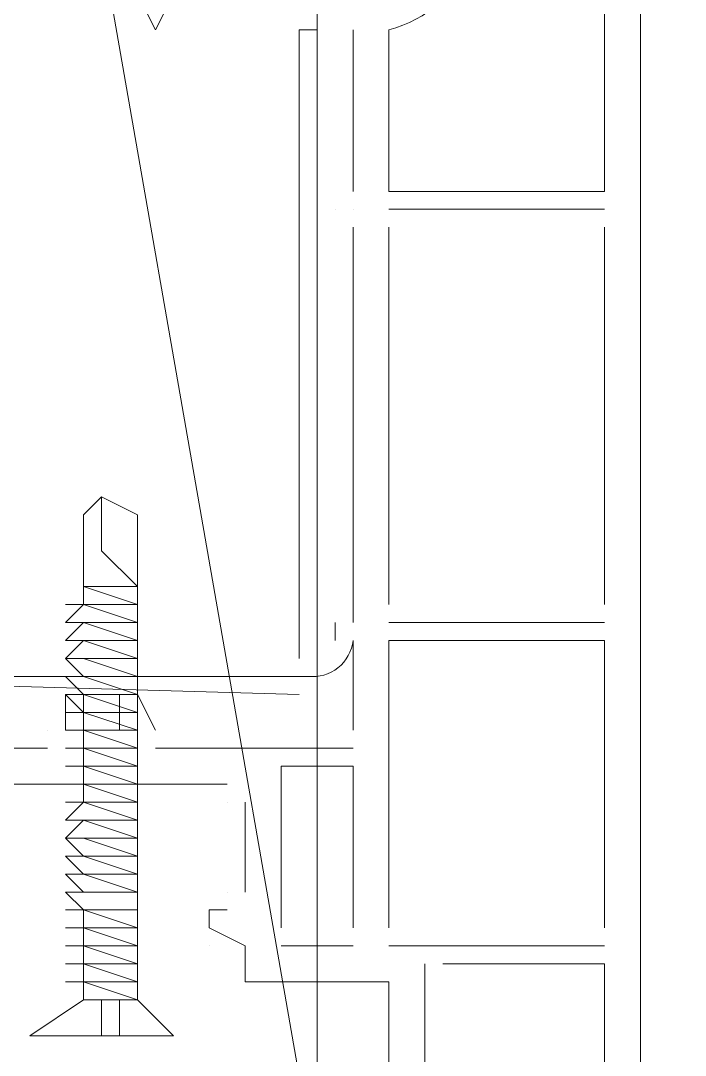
# Model space of a CAD drawing. Header units: millimetres. Extents: x 906 to 41302, y 848 to 28850.
# Drawn here: x 18396.5 to 18435.6, y 17778.9 to 17839.8 of the extents above; entities that cross this region are included whole.
import ezdxf

# ---------------------------------------------------------------- set-up
doc = ezdxf.new("R2010")
doc.units = ezdxf.units.MM
doc.layers.add('PDF_X-단위세대$및$주동평면도$A-DOOR', color=7, linetype='Continuous')

msp = doc.modelspace()

# ---------------------------------------------------------------- linework, layer by layer
at = {"layer": 'PDF_X-단위세대$및$주동평면도$A-DOOR', "lineweight": 5}
for points in [[(18419.245, 18489.095), (18418.187, 18488.037), (18419.245, 18485.92), (18428.77, 18488.037), (18433.003, 18494.387), (18433.003, 18582.228), (18428.77, 18586.462), (18419.245, 18589.637, -0.400381), (19245.559, 17764.917)], [(18424.035, 17848.521, -0.217517), (18422.927, 17843.685, -0.260906), (18418.187, 17839.278), (18418.187, 17829.753), (18430.887, 17829.753), (18430.887, 17847.745), (18422.42, 17847.745)], [(18411.837, 17841.395), (18405.487, 17841.395), (18404.428, 17839.278), (18403.37, 17841.395), (18388.553, 17841.395), (18387.495, 17839.278), (18386.437, 17841.395), (18375.853, 17841.924, -0.326664), (18372.678, 17838.22), (18372.678, 17818.111), (18373.737, 17818.111), (18373.737, 17817.053), (18372.678, 17817.053), (18372.678, 17796.945), (18377.97, 17796.945), (18379.028, 17800.12), (18380.087, 17796.945), (18398.078, 17796.945)], [(18412.895, 17800.12), (18375.853, 17801.178), (18413.424, 17801.178, 0.414215), (18416.07, 17803.295), (18416.07, 17798.003)]]:
    msp.add_lwpolyline(points, format="xyb", dxfattribs=at)
for points in [[(18274.253, 17781.07), (18274.253, 18571.645), (18413.953, 17771.545), (18413.953, 18581.17)], [(18401.253, 17811.761), (18403.37, 17810.703), (18403.37, 17806.47), (18400.195, 17806.47), (18400.195, 17810.703)], [(18403.37, 17804.353), (18400.195, 17804.353), (18399.137, 17804.353), (18400.195, 17805.411), (18399.137, 17805.411), (18400.195, 17805.411), (18400.195, 17806.47), (18403.37, 17805.411)], [(18400.195, 17806.47), (18403.37, 17805.411), (18400.195, 17805.411)], [(18400.195, 17805.411), (18403.37, 17805.411), (18403.37, 17804.353), (18400.195, 17805.411), (18399.137, 17805.411)], [(18400.195, 17805.411), (18403.37, 17805.411), (18403.37, 17804.353), (18400.195, 17805.411), (18399.137, 17805.411)], [(18403.37, 17804.353), (18400.195, 17805.411), (18399.137, 17804.353), (18400.195, 17804.353)], [(18403.37, 17804.353), (18400.195, 17805.411), (18399.137, 17804.353), (18400.195, 17804.353)], [(18403.37, 17804.353), (18403.37, 17803.295), (18403.37, 17802.236), (18403.37, 17801.178), (18403.37, 17800.12), (18403.37, 17799.061), (18403.37, 17798.003), (18403.37, 17796.945), (18403.37, 17795.886), (18403.37, 17794.828), (18403.37, 17793.77), (18403.37, 17792.711), (18403.37, 17791.653), (18403.37, 17790.595), (18403.37, 17789.536), (18403.37, 17788.478), (18403.37, 17787.42), (18403.37, 17786.361), (18400.195, 17786.361), (18400.195, 17787.42), (18399.137, 17787.42), (18400.195, 17787.42), (18399.137, 17788.478), (18400.195, 17788.478), (18399.137, 17789.536), (18400.195, 17789.536), (18399.137, 17790.595), (18400.195, 17790.595), (18399.137, 17791.653), (18400.195, 17791.653), (18399.137, 17791.653), (18400.195, 17792.711), (18399.137, 17792.711), (18400.195, 17793.77), (18399.137, 17793.77), (18400.195, 17793.77), (18400.195, 17794.828), (18399.137, 17794.828), (18400.195, 17794.828), (18400.195, 17795.886), (18399.137, 17795.886), (18400.195, 17795.886), (18400.195, 17796.945), (18399.137, 17796.945), (18400.195, 17796.945), (18400.195, 17798.003), (18399.137, 17798.003), (18400.195, 17798.003), (18400.195, 17799.061), (18399.137, 17799.061), (18400.195, 17799.061), (18399.137, 17800.12), (18400.195, 17800.12), (18399.137, 17801.178), (18400.195, 17801.178), (18399.137, 17802.236), (18400.195, 17802.236), (18399.137, 17802.236), (18400.195, 17803.295), (18399.137, 17803.295), (18400.195, 17804.353), (18399.137, 17804.353), (18400.195, 17805.411), (18399.137, 17805.411), (18400.195, 17805.411), (18403.37, 17805.411)], [(18403.37, 17803.295), (18400.195, 17803.295), (18399.137, 17803.295), (18400.195, 17804.353)], [(18400.195, 17804.353), (18403.37, 17804.353), (18403.37, 17803.295)], [(18403.37, 17802.236), (18400.195, 17802.236), (18399.137, 17802.236), (18400.195, 17803.295)], [(18400.195, 17803.295), (18403.37, 17803.295), (18403.37, 17802.236)], [(18400.195, 17802.236), (18403.37, 17801.178), (18400.195, 17801.178), (18399.137, 17802.236)], [(18400.195, 17802.236), (18403.37, 17801.178), (18400.195, 17801.178), (18399.137, 17802.236)], [(18400.195, 17802.236), (18403.37, 17802.236), (18403.37, 17801.178), (18400.195, 17801.178), (18399.137, 17802.236)], [(18400.195, 17802.236), (18403.37, 17802.236), (18403.37, 17801.178)], [(18400.195, 17802.236), (18403.37, 17802.236), (18403.37, 17801.178)], [(18403.37, 17800.12), (18400.195, 17800.12), (18399.137, 17801.178), (18400.195, 17801.178)], [(18400.195, 17801.178), (18403.37, 17801.178), (18403.37, 17800.12)], [(18403.37, 17799.061), (18400.195, 17799.061), (18399.137, 17800.12), (18400.195, 17800.12)], [(18403.37, 17799.061), (18400.195, 17800.12), (18403.37, 17800.12)], [(18400.195, 17799.061), (18403.37, 17799.061), (18403.37, 17798.003), (18400.195, 17799.061), (18399.137, 17799.061)], [(18400.195, 17799.061), (18403.37, 17798.003), (18400.195, 17798.003)], [(18400.195, 17798.003), (18403.37, 17798.003), (18403.37, 17796.945), (18400.195, 17798.003), (18399.137, 17798.003)], [(18400.195, 17798.003), (18403.37, 17796.945), (18400.195, 17796.945)], [(18403.37, 17795.886), (18400.195, 17796.945), (18399.137, 17796.945), (18400.195, 17796.945), (18403.37, 17796.945)], [(18403.37, 17795.886), (18403.37, 17796.945), (18400.195, 17796.945), (18399.137, 17796.945), (18400.195, 17796.945)], [(18403.37, 17794.828), (18400.195, 17795.886), (18399.137, 17795.886), (18400.195, 17795.886), (18400.195, 17796.945), (18399.137, 17796.945), (18400.195, 17796.945), (18403.37, 17796.945), (18403.37, 17795.886)], [(18403.37, 17795.886), (18400.195, 17795.886), (18400.195, 17796.945)], [(18403.37, 17795.886), (18400.195, 17796.945), (18400.195, 17795.886)], [(18400.195, 17795.886), (18403.37, 17795.886), (18403.37, 17794.828), (18400.195, 17795.886), (18399.137, 17795.886)], [(18400.195, 17795.886), (18403.37, 17795.886), (18403.37, 17794.828), (18400.195, 17795.886), (18399.137, 17795.886)], [(18400.195, 17795.886), (18403.37, 17794.828), (18400.195, 17794.828)], [(18400.195, 17794.828), (18403.37, 17794.828), (18403.37, 17793.77), (18400.195, 17794.828), (18399.137, 17794.828)], [(18400.195, 17793.77), (18403.37, 17793.77), (18400.195, 17794.828)], [(18400.195, 17793.77), (18403.37, 17792.711), (18400.195, 17792.711), (18399.137, 17792.711)], [(18400.195, 17793.77), (18403.37, 17792.711), (18400.195, 17792.711), (18399.137, 17792.711)], [(18403.37, 17791.653), (18400.195, 17791.653), (18399.137, 17791.653), (18400.195, 17792.711), (18399.137, 17792.711), (18400.195, 17793.77), (18403.37, 17792.711)], [(18400.195, 17793.77), (18399.137, 17793.77), (18400.195, 17793.77), (18403.37, 17793.77), (18403.37, 17792.711)], [(18403.37, 17791.653), (18400.195, 17791.653), (18399.137, 17791.653), (18400.195, 17792.711)], [(18403.37, 17791.653), (18400.195, 17792.711), (18399.137, 17791.653), (18400.195, 17791.653)], [(18403.37, 17791.653), (18400.195, 17792.711), (18403.37, 17792.711)], [(18403.37, 17791.653), (18400.195, 17792.711), (18403.37, 17792.711)], [(18403.37, 17790.595), (18400.195, 17790.595), (18399.137, 17791.653), (18400.195, 17791.653)], [(18403.37, 17790.595), (18400.195, 17791.653), (18403.37, 17791.653)], [(18403.37, 17786.361), (18400.195, 17787.42), (18399.137, 17787.42), (18400.195, 17787.42), (18399.137, 17788.478), (18400.195, 17788.478), (18399.137, 17789.536), (18400.195, 17789.536), (18399.137, 17790.595), (18400.195, 17790.595), (18403.37, 17789.536), (18403.37, 17788.478), (18403.37, 17787.42)], [(18403.37, 17789.536), (18400.195, 17789.536), (18399.137, 17790.595), (18400.195, 17790.595)], [(18403.37, 17789.536), (18400.195, 17790.595), (18399.137, 17790.595), (18400.195, 17789.536)], [(18403.37, 17789.536), (18400.195, 17790.595), (18403.37, 17790.595)], [(18400.195, 17789.536), (18403.37, 17788.478), (18400.195, 17788.478), (18399.137, 17789.536)], [(18400.195, 17789.536), (18403.37, 17788.478), (18400.195, 17788.478), (18399.137, 17789.536)], [(18403.37, 17788.478), (18400.195, 17789.536), (18403.37, 17789.536)], [(18403.37, 17788.478), (18400.195, 17789.536), (18403.37, 17789.536)], [(18403.37, 17787.42), (18400.195, 17787.42), (18399.137, 17788.478), (18400.195, 17788.478), (18403.37, 17788.478)], [(18403.37, 17787.42), (18403.37, 17788.478), (18400.195, 17788.478), (18399.137, 17788.478), (18400.195, 17787.42)], [(18403.37, 17786.361), (18400.195, 17787.42), (18399.137, 17787.42), (18400.195, 17787.42), (18403.37, 17787.42)], [(18403.37, 17786.361), (18403.37, 17787.42), (18400.195, 17787.42), (18399.137, 17787.42), (18400.195, 17787.42)], [(18400.195, 17787.42), (18403.37, 17786.361), (18400.195, 17786.361)], [(18403.37, 17785.303), (18400.195, 17786.361), (18399.137, 17786.361), (18400.195, 17786.361), (18403.37, 17786.361)], [(18400.195, 17786.361), (18403.37, 17785.303), (18400.195, 17785.303)], [(18403.37, 17784.245), (18400.195, 17785.303), (18399.137, 17785.303), (18400.195, 17785.303), (18403.37, 17785.303)], [(18403.37, 17784.245), (18400.195, 17784.245), (18400.195, 17785.303)], [(18400.195, 17784.245), (18403.37, 17784.245), (18403.37, 17783.186), (18400.195, 17784.245), (18399.137, 17784.245)], [(18403.37, 17783.186), (18400.195, 17783.186), (18400.195, 17784.245)], [(18400.195, 17783.186), (18403.37, 17783.186), (18403.37, 17782.128), (18400.195, 17783.186), (18399.137, 17783.186)], [(18400.195, 17782.128), (18403.37, 17782.128), (18405.487, 17780.011), (18397.02, 17780.011)]]:
    msp.add_lwpolyline(points, close=True, dxfattribs=at)
for points in [[(18433.003, 17858.328), (18433.003, 17771.545)], [(18404.428, 17839.278), (18404.428, 17839.278)], [(18413.953, 17802.236), (18413.953, 17839.278), (18412.895, 17839.278), (18412.895, 17802.236)], [(18412.895, 17839.278), (18412.895, 17839.278)], [(18413.953, 17839.278), (18413.953, 17839.278)], [(18416.07, 17829.753), (18416.07, 17839.278)], [(18416.07, 17839.278), (18416.07, 17839.278)], [(18418.187, 17839.278), (18418.187, 17839.278)], [(18416.07, 17829.753), (18416.07, 17829.753)], [(18418.187, 17829.753), (18418.187, 17829.753)], [(18430.887, 17829.753), (18430.887, 17829.753)], [(18415.012, 17828.695), (18415.012, 17828.695)], [(18415.012, 17828.695), (18415.012, 17828.695)], [(18416.07, 17828.695), (18416.07, 17828.695)], [(18416.07, 17828.695), (18416.07, 17828.695)], [(18416.07, 17828.695), (18416.07, 17828.695)], [(18430.887, 17828.695), (18418.187, 17828.695)], [(18418.187, 17828.695), (18418.187, 17828.695)], [(18430.887, 17828.695), (18430.887, 17828.695)], [(18416.07, 17804.353), (18416.07, 17827.636)], [(18416.07, 17827.636), (18416.07, 17827.636)], [(18418.187, 17805.411), (18418.187, 17827.636)], [(18418.187, 17827.636), (18418.187, 17827.636)], [(18430.887, 17827.636), (18430.887, 17805.411)], [(18430.887, 17827.636), (18430.887, 17827.636)], [(18401.253, 17811.761), (18401.253, 17808.586), (18401.253, 17811.761)], [(18400.195, 17810.703), (18400.195, 17810.703)], [(18403.37, 17810.703), (18403.37, 17810.703)], [(18403.37, 17806.47), (18401.253, 17808.586)], [(18400.195, 17806.47), (18400.195, 17806.47)], [(18400.195, 17806.47), (18400.195, 17806.47)], [(18400.195, 17805.411), (18400.195, 17806.47), (18400.195, 17805.411)], [(18403.37, 17805.411), (18400.195, 17806.47), (18403.37, 17805.411)], [(18403.37, 17805.411), (18403.37, 17806.47), (18403.37, 17805.411)], [(18403.37, 17806.47), (18403.37, 17806.47)], [(18403.37, 17806.47), (18403.37, 17806.47)], [(18399.137, 17805.411), (18399.137, 17805.411)], [(18399.137, 17805.411), (18399.137, 17805.411)], [(18399.137, 17805.411), (18399.137, 17805.411)], [(18399.137, 17805.411), (18399.137, 17805.411)], [(18400.195, 17805.411), (18403.37, 17804.353), (18400.195, 17805.411)], [(18400.195, 17805.411), (18403.37, 17804.353), (18400.195, 17805.411)], [(18400.195, 17805.411), (18400.195, 17805.411)], [(18400.195, 17805.411), (18400.195, 17805.411)], [(18400.195, 17805.411), (18400.195, 17805.411)], [(18400.195, 17805.411), (18400.195, 17805.411)], [(18400.195, 17805.411), (18400.195, 17805.411)], [(18400.195, 17805.411), (18400.195, 17805.411)], [(18400.195, 17805.411), (18400.195, 17805.411)], [(18400.195, 17805.411), (18400.195, 17805.411)], [(18400.195, 17805.411), (18400.195, 17805.411)], [(18400.195, 17805.411), (18400.195, 17805.411)], [(18403.37, 17805.411), (18403.37, 17805.411)], [(18403.37, 17805.411), (18403.37, 17805.411)], [(18403.37, 17805.411), (18403.37, 17805.411)], [(18403.37, 17805.411), (18403.37, 17805.411)], [(18403.37, 17805.411), (18403.37, 17805.411)], [(18418.187, 17805.411), (18418.187, 17805.411)], [(18430.887, 17805.411), (18430.887, 17805.411)], [(18399.137, 17804.353), (18399.137, 17804.353)], [(18399.137, 17804.353), (18399.137, 17804.353)], [(18399.137, 17804.353), (18399.137, 17804.353)], [(18399.137, 17804.353), (18399.137, 17804.353)], [(18400.195, 17804.353), (18400.195, 17804.353)], [(18400.195, 17804.353), (18400.195, 17804.353)], [(18400.195, 17804.353), (18400.195, 17804.353)], [(18400.195, 17804.353), (18400.195, 17804.353)], [(18400.195, 17804.353), (18400.195, 17804.353)], [(18400.195, 17804.353), (18403.37, 17803.295)], [(18400.195, 17804.353), (18400.195, 17804.353)], [(18403.37, 17804.353), (18403.37, 17804.353)], [(18403.37, 17804.353), (18403.37, 17804.353)], [(18403.37, 17804.353), (18403.37, 17804.353)], [(18403.37, 17804.353), (18403.37, 17804.353)], [(18403.37, 17804.353), (18403.37, 17804.353)], [(18403.37, 17804.353), (18403.37, 17804.353)], [(18403.37, 17804.353), (18403.37, 17804.353)], [(18415.012, 17803.295), (18415.012, 17804.353)], [(18415.012, 17804.353), (18415.012, 17804.353)], [(18416.07, 17804.353), (18416.07, 17804.353)], [(18418.187, 17804.353), (18430.887, 17804.353)], [(18418.187, 17804.353), (18418.187, 17804.353)], [(18430.887, 17804.353), (18430.887, 17804.353)], [(18399.137, 17803.295), (18399.137, 17803.295)], [(18399.137, 17803.295), (18399.137, 17803.295)], [(18400.195, 17803.295), (18400.195, 17803.295)], [(18400.195, 17803.295), (18400.195, 17803.295)], [(18400.195, 17803.295), (18400.195, 17803.295)], [(18400.195, 17803.295), (18403.37, 17802.236)], [(18400.195, 17803.295), (18400.195, 17803.295)], [(18400.195, 17803.295), (18400.195, 17803.295)], [(18403.37, 17803.295), (18403.37, 17803.295)], [(18403.37, 17803.295), (18403.37, 17803.295)], [(18403.37, 17803.295), (18403.37, 17803.295)], [(18403.37, 17803.295), (18403.37, 17803.295)], [(18403.37, 17803.295), (18403.37, 17803.295)], [(18415.012, 17803.295), (18415.012, 17803.295)], [(18416.07, 17803.295), (18416.07, 17803.295)], [(18418.187, 17786.361), (18418.187, 17803.295), (18430.887, 17803.295), (18430.887, 17786.361)], [(18418.187, 17803.295), (18418.187, 17803.295)], [(18430.887, 17803.295), (18430.887, 17803.295)], [(18399.137, 17802.236), (18399.137, 17802.236)], [(18399.137, 17802.236), (18399.137, 17802.236)], [(18399.137, 17802.236), (18399.137, 17802.236)], [(18399.137, 17802.236), (18399.137, 17802.236)], [(18400.195, 17802.236), (18399.137, 17802.236)], [(18399.137, 17802.236), (18399.137, 17802.236)], [(18399.137, 17802.236), (18399.137, 17802.236)], [(18400.195, 17802.236), (18400.195, 17802.236)], [(18400.195, 17802.236), (18400.195, 17802.236)], [(18400.195, 17802.236), (18400.195, 17802.236)], [(18400.195, 17802.236), (18400.195, 17802.236)], [(18400.195, 17802.236), (18400.195, 17802.236)], [(18403.37, 17802.236), (18403.37, 17802.236)], [(18403.37, 17802.236), (18403.37, 17802.236)], [(18403.37, 17802.236), (18403.37, 17802.236)], [(18403.37, 17802.236), (18403.37, 17802.236)], [(18403.37, 17802.236), (18403.37, 17802.236)], [(18403.37, 17802.236), (18403.37, 17802.236)], [(18403.37, 17802.236), (18403.37, 17802.236)], [(18412.895, 17802.236), (18412.895, 17802.236)], [(18413.953, 17802.236), (18413.953, 17802.236)], [(18399.137, 17801.178), (18399.137, 17801.178)], [(18399.137, 17801.178), (18399.137, 17801.178)], [(18400.195, 17801.178), (18400.195, 17801.178)], [(18400.195, 17801.178), (18400.195, 17801.178)], [(18400.195, 17801.178), (18400.195, 17801.178)], [(18400.195, 17801.178), (18400.195, 17801.178)], [(18400.195, 17801.178), (18403.37, 17800.12)], [(18400.195, 17801.178), (18400.195, 17801.178)], [(18400.195, 17801.178), (18400.195, 17801.178)], [(18403.37, 17801.178), (18403.37, 17801.178)], [(18403.37, 17801.178), (18403.37, 17801.178)], [(18403.37, 17801.178), (18403.37, 17801.178)], [(18403.37, 17801.178), (18403.37, 17801.178)], [(18403.37, 17801.178), (18403.37, 17801.178)], [(18403.37, 17801.178), (18403.37, 17801.178)], [(18403.37, 17801.178), (18403.37, 17801.178)], [(18412.895, 17801.178), (18412.895, 17801.178)], [(18399.137, 17798.003), (18399.137, 17800.12), (18400.195, 17800.12), (18400.195, 17798.003)], [(18399.137, 17800.12), (18399.137, 17800.12)], [(18399.137, 17800.12), (18399.137, 17800.12)], [(18399.137, 17800.12), (18399.137, 17800.12)], [(18400.195, 17800.12), (18400.195, 17800.12)], [(18400.195, 17800.12), (18400.195, 17800.12)], [(18400.195, 17800.12), (18400.195, 17800.12)], [(18400.195, 17800.12), (18400.195, 17800.12)], [(18400.195, 17800.12), (18403.37, 17799.061), (18400.195, 17799.061), (18403.37, 17798.003), (18400.195, 17798.003), (18403.37, 17796.945)], [(18400.195, 17800.12), (18400.195, 17800.12)], [(18400.195, 17800.12), (18400.195, 17800.12)], [(18404.428, 17798.003), (18403.37, 17800.12), (18402.312, 17800.12), (18402.312, 17798.003)], [(18402.312, 17800.12), (18402.312, 17800.12)], [(18403.37, 17800.12), (18403.37, 17800.12)], [(18403.37, 17800.12), (18403.37, 17800.12)], [(18403.37, 17800.12), (18403.37, 17800.12)], [(18403.37, 17800.12), (18403.37, 17800.12)], [(18403.37, 17800.12), (18403.37, 17800.12)], [(18403.37, 17800.12), (18403.37, 17800.12)], [(18412.895, 17800.12), (18412.895, 17800.12)], [(18399.137, 17799.061), (18399.137, 17799.061)], [(18399.137, 17799.061), (18400.195, 17799.061), (18399.137, 17799.061)], [(18400.195, 17796.945), (18400.195, 17798.003), (18399.137, 17798.003), (18400.195, 17798.003), (18400.195, 17799.061)], [(18399.137, 17799.061), (18399.137, 17799.061)], [(18400.195, 17799.061), (18400.195, 17799.061)], [(18400.195, 17799.061), (18400.195, 17799.061)], [(18400.195, 17799.061), (18403.37, 17799.061), (18400.195, 17799.061)], [(18400.195, 17799.061), (18400.195, 17799.061)], [(18400.195, 17799.061), (18400.195, 17799.061)], [(18400.195, 17799.061), (18400.195, 17799.061)], [(18403.37, 17799.061), (18403.37, 17799.061)], [(18403.37, 17799.061), (18403.37, 17799.061)], [(18403.37, 17799.061), (18403.37, 17799.061)], [(18403.37, 17799.061), (18403.37, 17799.061)], [(18403.37, 17799.061), (18403.37, 17799.061)], [(18398.078, 17798.003), (18398.078, 17798.003)], [(18399.137, 17798.003), (18399.137, 17798.003)], [(18399.137, 17798.003), (18399.137, 17798.003)], [(18399.137, 17798.003), (18399.137, 17798.003)], [(18400.195, 17798.003), (18400.195, 17798.003)], [(18400.195, 17798.003), (18400.195, 17798.003)], [(18400.195, 17798.003), (18400.195, 17798.003)], [(18400.195, 17798.003), (18400.195, 17798.003)], [(18400.195, 17798.003), (18400.195, 17798.003)], [(18401.253, 17798.003), (18401.253, 17798.003)], [(18402.312, 17798.003), (18402.312, 17798.003)], [(18403.37, 17798.003), (18403.37, 17798.003)], [(18403.37, 17798.003), (18403.37, 17798.003)], [(18403.37, 17798.003), (18403.37, 17798.003)], [(18403.37, 17798.003), (18403.37, 17798.003)], [(18404.428, 17798.003), (18404.428, 17798.003)], [(18416.07, 17798.003), (18416.07, 17798.003)], [(18398.078, 17796.945), (18398.078, 17796.945)], [(18399.137, 17796.945), (18399.137, 17796.945)], [(18399.137, 17796.945), (18399.137, 17796.945)], [(18399.137, 17796.945), (18399.137, 17796.945)], [(18399.137, 17796.945), (18399.137, 17796.945)], [(18400.195, 17796.945), (18400.195, 17796.945)], [(18400.195, 17796.945), (18400.195, 17796.945)], [(18400.195, 17796.945), (18400.195, 17796.945)], [(18400.195, 17796.945), (18400.195, 17796.945)], [(18400.195, 17796.945), (18400.195, 17796.945)], [(18400.195, 17796.945), (18400.195, 17796.945)], [(18400.195, 17796.945), (18400.195, 17796.945)], [(18400.195, 17796.945), (18400.195, 17796.945)], [(18400.195, 17796.945), (18400.195, 17796.945)], [(18400.195, 17796.945), (18400.195, 17796.945)], [(18400.195, 17796.945), (18400.195, 17796.945)], [(18401.253, 17796.945), (18402.312, 17796.945)], [(18401.253, 17796.945), (18401.253, 17796.945)], [(18402.312, 17796.945), (18402.312, 17796.945)], [(18403.37, 17796.945), (18403.37, 17796.945)], [(18403.37, 17796.945), (18403.37, 17796.945)], [(18403.37, 17796.945), (18403.37, 17796.945)], [(18403.37, 17796.945), (18403.37, 17796.945)], [(18403.37, 17796.945), (18403.37, 17796.945)], [(18403.37, 17796.945), (18403.37, 17796.945)], [(18403.37, 17796.945), (18403.37, 17796.945)], [(18404.428, 17796.945), (18416.07, 17796.945)], [(18404.428, 17796.945), (18404.428, 17796.945)], [(18416.07, 17796.945), (18416.07, 17796.945)], [(18399.137, 17795.886), (18399.137, 17795.886)], [(18399.137, 17795.886), (18399.137, 17795.886)], [(18399.137, 17795.886), (18399.137, 17795.886)], [(18399.137, 17795.886), (18399.137, 17795.886)], [(18400.195, 17795.886), (18400.195, 17795.886)], [(18400.195, 17795.886), (18400.195, 17795.886)], [(18400.195, 17795.886), (18400.195, 17795.886)], [(18400.195, 17795.886), (18400.195, 17795.886)], [(18400.195, 17795.886), (18400.195, 17795.886)], [(18400.195, 17795.886), (18400.195, 17795.886)], [(18400.195, 17795.886), (18400.195, 17795.886)], [(18400.195, 17795.886), (18400.195, 17795.886)], [(18403.37, 17795.886), (18403.37, 17795.886)], [(18403.37, 17795.886), (18403.37, 17795.886)], [(18403.37, 17795.886), (18403.37, 17795.886)], [(18403.37, 17795.886), (18403.37, 17795.886)], [(18403.37, 17795.886), (18403.37, 17795.886)], [(18403.37, 17795.886), (18403.37, 17795.886)], [(18411.837, 17786.361), (18411.837, 17795.886), (18416.07, 17795.886), (18416.07, 17786.361)], [(18411.837, 17795.886), (18411.837, 17795.886)], [(18416.07, 17795.886), (18416.07, 17795.886)], [(18408.662, 17794.828), (18393.845, 17794.828)], [(18403.37, 17793.77), (18400.195, 17793.77), (18399.137, 17793.77), (18400.195, 17793.77), (18399.137, 17793.77), (18400.195, 17793.77), (18400.195, 17794.828), (18403.37, 17794.828), (18403.37, 17793.77), (18403.37, 17792.711)], [(18399.137, 17794.828), (18399.137, 17794.828)], [(18399.137, 17794.828), (18399.137, 17794.828)], [(18400.195, 17794.828), (18400.195, 17794.828)], [(18400.195, 17794.828), (18400.195, 17794.828)], [(18400.195, 17794.828), (18400.195, 17794.828)], [(18400.195, 17794.828), (18400.195, 17794.828)], [(18400.195, 17794.828), (18400.195, 17794.828)], [(18403.37, 17794.828), (18403.37, 17794.828)], [(18403.37, 17794.828), (18403.37, 17794.828)], [(18403.37, 17794.828), (18403.37, 17794.828)], [(18403.37, 17794.828), (18403.37, 17794.828)], [(18403.37, 17794.828), (18403.37, 17794.828)], [(18408.662, 17794.828), (18408.662, 17794.828)], [(18399.137, 17793.77), (18399.137, 17793.77)], [(18399.137, 17793.77), (18399.137, 17793.77)], [(18400.195, 17793.77), (18403.37, 17792.711), (18400.195, 17793.77)], [(18400.195, 17793.77), (18400.195, 17793.77)], [(18400.195, 17793.77), (18400.195, 17793.77)], [(18403.37, 17792.711), (18400.195, 17793.77), (18403.37, 17792.711)], [(18400.195, 17793.77), (18400.195, 17793.77)], [(18400.195, 17793.77), (18400.195, 17793.77)], [(18403.37, 17793.77), (18403.37, 17793.77)], [(18403.37, 17793.77), (18403.37, 17793.77)], [(18403.37, 17793.77), (18403.37, 17793.77)], [(18403.37, 17793.77), (18403.37, 17793.77)], [(18408.662, 17793.77), (18408.662, 17793.77)], [(18409.72, 17788.478), (18409.72, 17793.77)], [(18409.72, 17793.77), (18409.72, 17793.77)], [(18399.137, 17792.711), (18399.137, 17792.711)], [(18399.137, 17792.711), (18399.137, 17792.711)], [(18399.137, 17792.711), (18399.137, 17792.711)], [(18399.137, 17792.711), (18399.137, 17792.711)], [(18400.195, 17792.711), (18400.195, 17792.711)], [(18400.195, 17792.711), (18400.195, 17792.711)], [(18400.195, 17792.711), (18400.195, 17792.711)], [(18400.195, 17792.711), (18400.195, 17792.711)], [(18400.195, 17792.711), (18400.195, 17792.711)], [(18400.195, 17792.711), (18400.195, 17792.711)], [(18400.195, 17792.711), (18400.195, 17792.711)], [(18400.195, 17792.711), (18400.195, 17792.711)], [(18403.37, 17792.711), (18403.37, 17792.711)], [(18403.37, 17792.711), (18403.37, 17792.711)], [(18403.37, 17792.711), (18403.37, 17792.711)], [(18403.37, 17792.711), (18403.37, 17792.711)], [(18403.37, 17792.711), (18403.37, 17792.711)], [(18403.37, 17792.711), (18403.37, 17792.711)], [(18403.37, 17792.711), (18403.37, 17792.711)], [(18403.37, 17792.711), (18403.37, 17792.711)], [(18399.137, 17791.653), (18399.137, 17791.653)], [(18399.137, 17791.653), (18399.137, 17791.653)], [(18399.137, 17791.653), (18399.137, 17791.653)], [(18399.137, 17791.653), (18399.137, 17791.653)], [(18399.137, 17791.653), (18399.137, 17791.653)], [(18399.137, 17791.653), (18399.137, 17791.653)], [(18400.195, 17791.653), (18400.195, 17791.653)], [(18400.195, 17791.653), (18400.195, 17791.653)], [(18400.195, 17791.653), (18400.195, 17791.653)], [(18400.195, 17791.653), (18400.195, 17791.653)], [(18400.195, 17791.653), (18400.195, 17791.653)], [(18400.195, 17791.653), (18403.37, 17790.595)], [(18400.195, 17791.653), (18400.195, 17791.653)], [(18403.37, 17791.653), (18403.37, 17791.653)], [(18403.37, 17791.653), (18403.37, 17791.653)], [(18403.37, 17791.653), (18403.37, 17791.653)], [(18403.37, 17791.653), (18403.37, 17791.653)], [(18399.137, 17790.595), (18399.137, 17790.595)], [(18399.137, 17790.595), (18399.137, 17790.595)], [(18399.137, 17790.595), (18399.137, 17790.595)], [(18400.195, 17790.595), (18399.137, 17790.595), (18400.195, 17790.595)], [(18399.137, 17790.595), (18399.137, 17790.595)], [(18400.195, 17790.595), (18400.195, 17790.595)], [(18400.195, 17790.595), (18400.195, 17790.595)], [(18400.195, 17790.595), (18400.195, 17790.595)], [(18400.195, 17790.595), (18400.195, 17790.595)], [(18400.195, 17790.595), (18400.195, 17790.595)], [(18400.195, 17790.595), (18400.195, 17790.595)], [(18403.37, 17790.595), (18403.37, 17790.595)], [(18403.37, 17790.595), (18403.37, 17790.595)], [(18403.37, 17790.595), (18403.37, 17790.595)], [(18403.37, 17790.595), (18403.37, 17790.595)], [(18399.137, 17789.536), (18399.137, 17789.536)], [(18399.137, 17789.536), (18399.137, 17789.536)], [(18399.137, 17789.536), (18399.137, 17789.536)], [(18399.137, 17789.536), (18399.137, 17789.536)], [(18400.195, 17789.536), (18400.195, 17789.536)], [(18400.195, 17789.536), (18400.195, 17789.536)], [(18400.195, 17789.536), (18400.195, 17789.536)], [(18400.195, 17789.536), (18400.195, 17789.536)], [(18400.195, 17789.536), (18400.195, 17789.536)], [(18400.195, 17789.536), (18400.195, 17789.536)], [(18403.37, 17789.536), (18403.37, 17789.536)], [(18403.37, 17789.536), (18403.37, 17789.536)], [(18403.37, 17789.536), (18403.37, 17789.536)], [(18403.37, 17789.536), (18403.37, 17789.536)], [(18403.37, 17789.536), (18403.37, 17789.536)], [(18399.137, 17788.478), (18399.137, 17788.478)], [(18399.137, 17788.478), (18399.137, 17788.478)], [(18399.137, 17788.478), (18399.137, 17788.478)], [(18399.137, 17788.478), (18399.137, 17788.478)], [(18400.195, 17788.478), (18400.195, 17788.478)], [(18400.195, 17788.478), (18400.195, 17788.478)], [(18400.195, 17788.478), (18400.195, 17788.478)], [(18400.195, 17788.478), (18403.37, 17788.478), (18400.195, 17788.478)], [(18400.195, 17788.478), (18403.37, 17788.478), (18400.195, 17788.478)], [(18400.195, 17788.478), (18400.195, 17788.478)], [(18400.195, 17788.478), (18400.195, 17788.478)], [(18400.195, 17788.478), (18400.195, 17788.478)], [(18400.195, 17788.478), (18400.195, 17788.478)], [(18403.37, 17788.478), (18403.37, 17788.478)], [(18403.37, 17788.478), (18403.37, 17788.478)], [(18403.37, 17788.478), (18403.37, 17788.478)], [(18403.37, 17788.478), (18403.37, 17788.478)], [(18403.37, 17788.478), (18403.37, 17788.478)], [(18403.37, 17788.478), (18403.37, 17788.478)], [(18403.37, 17788.478), (18403.37, 17788.478)], [(18403.37, 17788.478), (18403.37, 17788.478)], [(18408.662, 17788.478), (18408.662, 17788.478)], [(18409.72, 17788.478), (18409.72, 17788.478)], [(18401.253, 17782.128), (18400.195, 17782.128), (18403.37, 17782.128), (18405.487, 17780.011), (18397.02, 17780.011), (18400.195, 17782.128), (18400.195, 17783.186), (18400.195, 17784.245), (18399.137, 17784.245), (18400.195, 17784.245), (18400.195, 17785.303), (18399.137, 17785.303), (18400.195, 17785.303), (18400.195, 17786.361), (18399.137, 17786.361), (18400.195, 17786.361), (18400.195, 17787.42), (18403.37, 17787.42), (18400.195, 17787.42)], [(18399.137, 17787.42), (18399.137, 17787.42)], [(18399.137, 17787.42), (18399.137, 17787.42)], [(18399.137, 17787.42), (18399.137, 17787.42)], [(18399.137, 17787.42), (18399.137, 17787.42)], [(18400.195, 17787.42), (18400.195, 17787.42)], [(18400.195, 17787.42), (18400.195, 17787.42)], [(18400.195, 17787.42), (18400.195, 17787.42)], [(18400.195, 17787.42), (18400.195, 17787.42)], [(18400.195, 17787.42), (18400.195, 17787.42)], [(18400.195, 17787.42), (18400.195, 17787.42)], [(18400.195, 17787.42), (18400.195, 17787.42)], [(18400.195, 17787.42), (18400.195, 17787.42)], [(18400.195, 17787.42), (18400.195, 17787.42)], [(18403.37, 17787.42), (18400.195, 17787.42), (18403.37, 17787.42)], [(18400.195, 17787.42), (18400.195, 17787.42)], [(18400.195, 17787.42), (18400.195, 17787.42)], [(18400.195, 17787.42), (18400.195, 17787.42)], [(18403.37, 17787.42), (18403.37, 17787.42)], [(18403.37, 17787.42), (18403.37, 17787.42)], [(18403.37, 17787.42), (18403.37, 17787.42)], [(18403.37, 17787.42), (18403.37, 17787.42)], [(18403.37, 17787.42), (18403.37, 17787.42)], [(18403.37, 17787.42), (18403.37, 17787.42)], [(18403.37, 17787.42), (18403.37, 17787.42)], [(18418.187, 17770.486), (18418.187, 17783.186), (18409.72, 17783.186), (18409.72, 17785.303), (18407.603, 17786.361), (18407.603, 17787.42), (18408.662, 17787.42)], [(18407.603, 17787.42), (18407.603, 17787.42)], [(18408.662, 17787.42), (18408.662, 17787.42)], [(18399.137, 17786.361), (18399.137, 17786.361)], [(18400.195, 17786.361), (18400.195, 17786.361)], [(18400.195, 17786.361), (18400.195, 17786.361)], [(18400.195, 17786.361), (18400.195, 17786.361)], [(18400.195, 17786.361), (18400.195, 17786.361)], [(18403.37, 17786.361), (18403.37, 17786.361)], [(18403.37, 17786.361), (18403.37, 17786.361)], [(18403.37, 17786.361), (18403.37, 17786.361)], [(18403.37, 17786.361), (18403.37, 17786.361)], [(18403.37, 17786.361), (18403.37, 17786.361)], [(18403.37, 17783.186), (18403.37, 17784.245), (18403.37, 17785.303), (18403.37, 17786.361)], [(18403.37, 17786.361), (18403.37, 17786.361)], [(18407.603, 17786.361), (18407.603, 17786.361)], [(18411.837, 17786.361), (18411.837, 17786.361)], [(18416.07, 17786.361), (18416.07, 17786.361)], [(18418.187, 17786.361), (18418.187, 17786.361)], [(18430.887, 17786.361), (18430.887, 17786.361)], [(18399.137, 17785.303), (18399.137, 17785.303)], [(18400.195, 17785.303), (18400.195, 17785.303)], [(18400.195, 17785.303), (18400.195, 17785.303)], [(18400.195, 17785.303), (18400.195, 17785.303)], [(18400.195, 17785.303), (18400.195, 17785.303)], [(18403.37, 17785.303), (18403.37, 17785.303)], [(18403.37, 17785.303), (18403.37, 17785.303)], [(18403.37, 17785.303), (18403.37, 17785.303)], [(18403.37, 17785.303), (18403.37, 17785.303)], [(18407.603, 17785.303), (18407.603, 17785.303)], [(18409.72, 17785.303), (18409.72, 17785.303)], [(18411.837, 17785.303), (18416.07, 17785.303)], [(18411.837, 17785.303), (18411.837, 17785.303)], [(18416.07, 17785.303), (18416.07, 17785.303)], [(18418.187, 17785.303), (18430.887, 17785.303)], [(18418.187, 17785.303), (18418.187, 17785.303)], [(18430.887, 17785.303), (18430.887, 17785.303)], [(18399.137, 17784.245), (18399.137, 17784.245)], [(18400.195, 17784.245), (18400.195, 17784.245)], [(18400.195, 17784.245), (18400.195, 17784.245)], [(18400.195, 17784.245), (18400.195, 17784.245)], [(18403.37, 17784.245), (18403.37, 17784.245)], [(18403.37, 17784.245), (18403.37, 17784.245)], [(18403.37, 17784.245), (18403.37, 17784.245)], [(18403.37, 17784.245), (18403.37, 17784.245)], [(18420.303, 17784.245), (18420.303, 17773.661), (18421.362, 17771.545), (18421.362, 17770.486), (18420.303, 17768.37), (18419.245, 17769.428), (18418.187, 17770.486), (18417.128, 17769.428), (18418.187, 17771.545), (18416.07, 17772.603), (18417.128, 17771.545), (18419.245, 17769.428), (18421.362, 17771.545)], [(18420.303, 17784.245), (18420.303, 17784.245)], [(18421.362, 17773.661), (18423.478, 17773.661), (18423.478, 17767.311), (18426.653, 17768.37), (18430.887, 17772.603), (18430.887, 17784.245), (18421.362, 17784.245)], [(18421.362, 17784.245), (18421.362, 17784.245)], [(18430.887, 17784.245), (18430.887, 17784.245)], [(18399.137, 17783.186), (18399.137, 17783.186)], [(18400.195, 17783.186), (18400.195, 17783.186)], [(18400.195, 17783.186), (18400.195, 17783.186)], [(18403.37, 17783.186), (18403.37, 17783.186)], [(18403.37, 17783.186), (18403.37, 17783.186)], [(18403.37, 17783.186), (18403.37, 17783.186)], [(18409.72, 17783.186), (18409.72, 17783.186)], [(18418.187, 17783.186), (18418.187, 17783.186)], [(18400.195, 17782.128), (18400.195, 17782.128)], [(18401.253, 17780.011), (18401.253, 17782.128), (18402.312, 17782.128), (18402.312, 17780.011)], [(18403.37, 17782.128), (18403.37, 17782.128)], [(18403.37, 17782.128), (18403.37, 17782.128)], [(18405.487, 17780.011), (18405.487, 17780.011)]]:
    msp.add_lwpolyline(points, dxfattribs=at)

doc.saveas('drawing.dxf')
